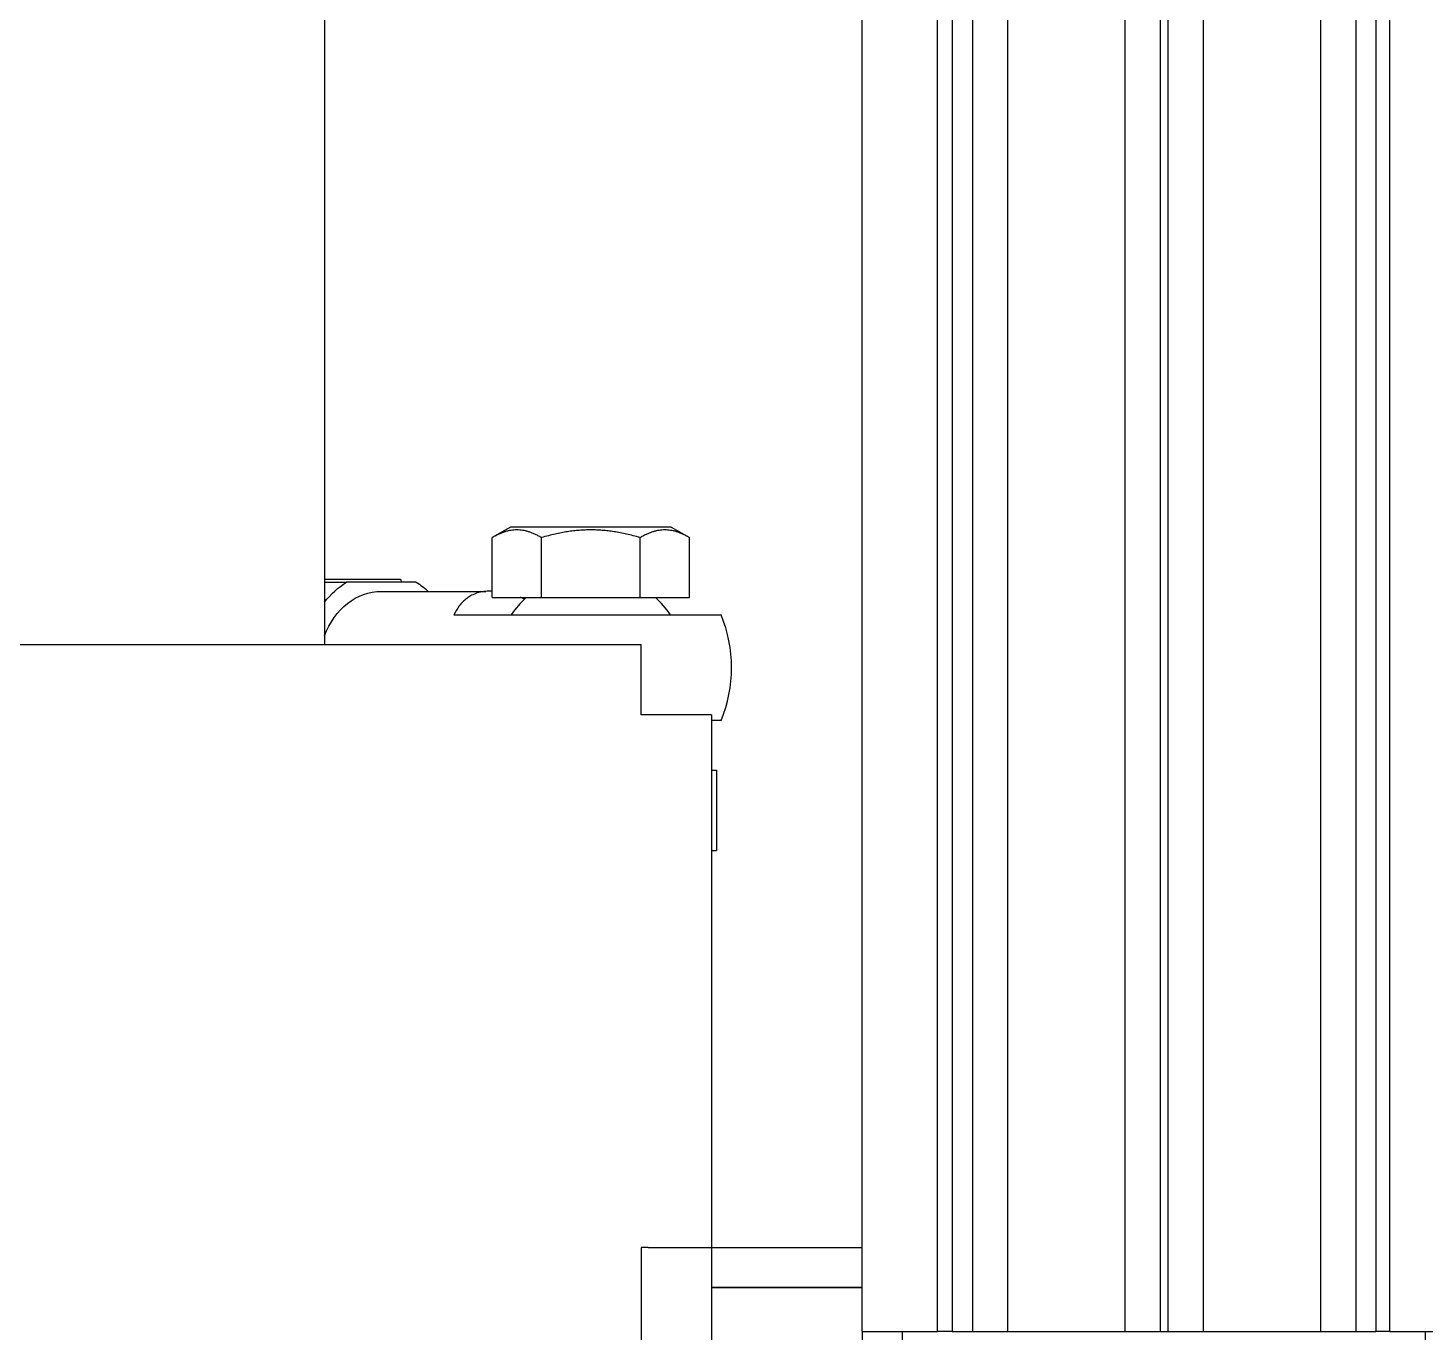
# Model space of a CAD drawing. Header units: millimetres. Extents: x -383313 to -161684, y -117025 to 99224.
# Drawn here: x -332955.6 to -332816.6, y 28528.1 to 28657.9 of the extents above; entities that cross this region are included whole.
import ezdxf

# ---------------------------------------------------------------- set-up
doc = ezdxf.new("R2010")
doc.units = ezdxf.units.MM
doc.header["$MEASUREMENT"] = 0
doc.layers.add('PV-55E8', color=7, linetype='Continuous')

# ---------------------------------------------------------------- blocks, each defined once
blk = doc.blocks.new('*U123')
at = {"layer": 'PV-55E8', "color": 3}
for p, q in [((-1264.5, -531.73), (-1264.5, 458.27)), ((-1257, -531.73), (-1257, 458.27)), ((-1255.55, 458.27), (-1255.55, -531.73)), ((-1253.54, 458.27), (-1253.54, -531.73)), ((-1250.04, 458.27), (-1250.04, -531.73)), ((-1238.36, 458.27), (-1238.36, -531.73)), ((-1234.86, 458.27), (-1234.86, -531.73)), ((-1234.08, 458.27), (-1234.08, -531.73)), ((-1230.58, 458.27), (-1230.58, -531.73)), ((-1218.9, 458.27), (-1218.9, -531.73)), ((-1215.4, 458.27), (-1215.4, -531.73)), ((-1213.39, 458.27), (-1213.39, -531.73)), ((-1212, -531.73), (-1212, 458.27)), ((-1318, 413.62), (-1318, -463.38)), ((-1299.5, -451.68), (-1301.31, -452.73)), ((-1283.5, -451.68), (-1299.5, -451.68)), ((-1283.5, -451.68), (-1281.69, -452.73)), ((-1301.31, -458.68), (-1301.31, -452.73)), ((-1296.41, -458.68), (-1296.41, -452.73)), ((-1286.59, -458.68), (-1286.59, -452.73)), ((-1281.69, -458.68), (-1281.69, -452.73)), ((-1318, -457.18), (-1315.82, -457.18)), ((-1308.86, -457.18), (-1315.82, -457.18)), ((-1312.34, -458.08), (-1301.93, -458.08)), ((-1301.31, -458.68), (-1296.41, -458.68)), ((-1296.41, -458.68), (-1286.59, -458.68)), ((-1286.59, -458.68), (-1281.69, -458.68)), ((-1304.44, -460.43), (-1278.52, -460.43)), ((-1477.5, -463.38), (-1286.5, -463.38)), ((-1286.5, -469.68), (-1286.5, -463.38)), ((-1286.5, -470.38), (-1286.5, -469.68)), ((-1285.8, -470.38), (-1286.5, -470.38)), ((-1279.5, -470.38), (-1285.8, -470.38)), ((-1279.5, -470.38), (-1279.5, -523.38)), ((-1278.52, -470.93), (-1279.5, -470.93)), ((-1279.5, -475.88), (-1279, -475.88)), ((-1279, -475.88), (-1279, -483.88)), ((-1279.5, -483.88), (-1279, -483.88)), ((-1286.5, -523.38), (-1286.5, -573.38)), ((-1285.8, -523.38), (-1286.5, -523.38)), ((-1285.8, -523.38), (-1279.5, -523.38)), ((-1279.5, -523.38), (-1264.5, -523.38)), ((-1279.5, -523.38), (-1279.5, -534.08)), ((-1264.5, -527.38), (-1279.5, -527.38)), ((-1279.5, -527.38), (-1264.5, -527.38)), ((-1264.5, -531.73), (-1257, -531.73)), ((-1264.5, -531.73), (-1264.5, -606.73)), ((-1260.5, -606.73), (-1260.5, -531.73)), ((-1255.55, -531.73), (-1257, -531.73)), ((-1255.55, -531.73), (-1253.54, -531.73)), ((-1253.54, -531.73), (-1250.04, -531.73)), ((-1250.04, -531.73), (-1238.36, -531.73)), ((-1238.36, -531.73), (-1234.86, -531.73)), ((-1234.86, -531.73), (-1234.08, -531.73)), ((-1234.08, -531.73), (-1230.58, -531.73)), ((-1230.58, -531.73), (-1218.9, -531.73)), ((-1218.9, -531.73), (-1215.4, -531.73)), ((-1215.4, -531.73), (-1213.39, -531.73)), ((-1212, -531.73), (-1213.39, -531.73)), ((-1212, -531.73), (-1204.5, -531.73)), ((-1208.5, -531.73), (-1208.5, -606.73))]:
    blk.add_line(p, q, dxfattribs=at)
for radius, start, end in [(9.5, 132.5369, 146.4523), (9.5, 33.5477, 47.4631), (14, 337.9757, 22.0243)]:
    blk.add_arc((-1291.5, -465.68), radius, start, end, dxfattribs=at)
at = {"layer": 'PV-55E8', "color": 3, "extrusion": (0, 0, -1)}
for major_axis, start_param, end_param in [((0, 9.5), -0.814426, -0.462955), ((0, -9.5), -2.678638, -2.498092), ((0, 7.6), -1.141274, 0)]:
    blk.add_ellipse((-1312.34, -465.68), major_axis=major_axis, ratio=0.819152, start_param=start_param, end_param=end_param, dxfattribs=at)
at = {"layer": 'PV-55E8', "color": 3}
for points in [[(-1296.41, -452.73), (-1298.86, -451.31), (-1301.31, -452.73)], [(-1286.59, -452.73), (-1291.5, -451.31), (-1296.41, -452.73)], [(-1281.69, -452.73), (-1284.14, -451.31), (-1286.59, -452.73)]]:
    blk.add_rational_spline(points, [1.22364575665, 1.41294441399, 1.22364575665], degree=2, dxfattribs=at)
for points, knots in [([(-1318, -456.88), (-1317.44, -456.88), (-1316.88, -456.88), (-1315.63, -456.88), (-1314.94, -456.88), (-1312.93, -456.88), (-1311.67, -456.88), (-1310.46, -456.88)], [0.008804462, 0.008804462, 0.008804462, 0.008804462, 0.010711194, 0.010711194, 0.013181046, 0.013181046, 0.01812075, 0.01812075, 0.01812075, 0.01812075]), ([(-1301.31, -458.06), (-1301.36, -458.06), (-1301.4, -458.06), (-1301.69, -458.06), (-1301.93, -458.07), (-1302.38, -458.14), (-1302.59, -458.18), (-1302.99, -458.31), (-1303.18, -458.39), (-1303.53, -458.56), (-1303.69, -458.67), (-1304.13, -459), (-1304.38, -459.25), (-1304.8, -459.81), (-1304.97, -460.11), (-1305.12, -460.43)], [0.006940944, 0.006940944, 0.006940944, 0.006940944, 0.007099514, 0.007099514, 0.007986907, 0.007986907, 0.008874299, 0.008874299, 0.009761691, 0.009761691, 0.010649084, 0.010649084, 0.012423868, 0.012423868, 0.014198653, 0.014198653, 0.014198653, 0.014198653]), ([(-1298.1, -458.84), (-1298.14, -458.83), (-1298.19, -458.81), (-1298.33, -458.75), (-1298.42, -458.71), (-1298.52, -458.68)], [0.0034050674, 0.0034050674, 0.0034050674, 0.0034050674, 0.0035499449, 0.0035499449, 0.0038595357, 0.0038595357, 0.0038595357, 0.0038595357]), ([(-1305.12, -460.43), (-1305.05, -460.43), (-1305, -460.43), (-1304.93, -460.43), (-1304.91, -460.43), (-1304.9, -460.43)], [0.063788325, 0.063788325, 0.063788325, 0.063788325, 0.064729444, 0.064729444, 0.065670563, 0.065670563, 0.065670563, 0.065670563]), ([(-1304.9, -460.43), (-1304.87, -460.43), (-1304.8, -460.43), (-1304.64, -460.43), (-1304.54, -460.43), (-1304.44, -460.43)], [0.045413467, 0.045413467, 0.045413467, 0.045413467, 0.049378614, 0.049378614, 0.053343762, 0.053343762, 0.053343762, 0.053343762])]:
    blk.add_open_spline(points, degree=3, knots=knots, dxfattribs=at)
blk.add_open_spline([(-1310.46, -456.88), (-1310.4, -456.98), (-1310.35, -457.08), (-1310.29, -457.18)], degree=3, dxfattribs=at)

msp = doc.modelspace()

# ---------------------------------------------------------------- block references
msp.add_blockref('*U123', (-331608.07818, 29059.92803))

doc.saveas('drawing.dxf')
